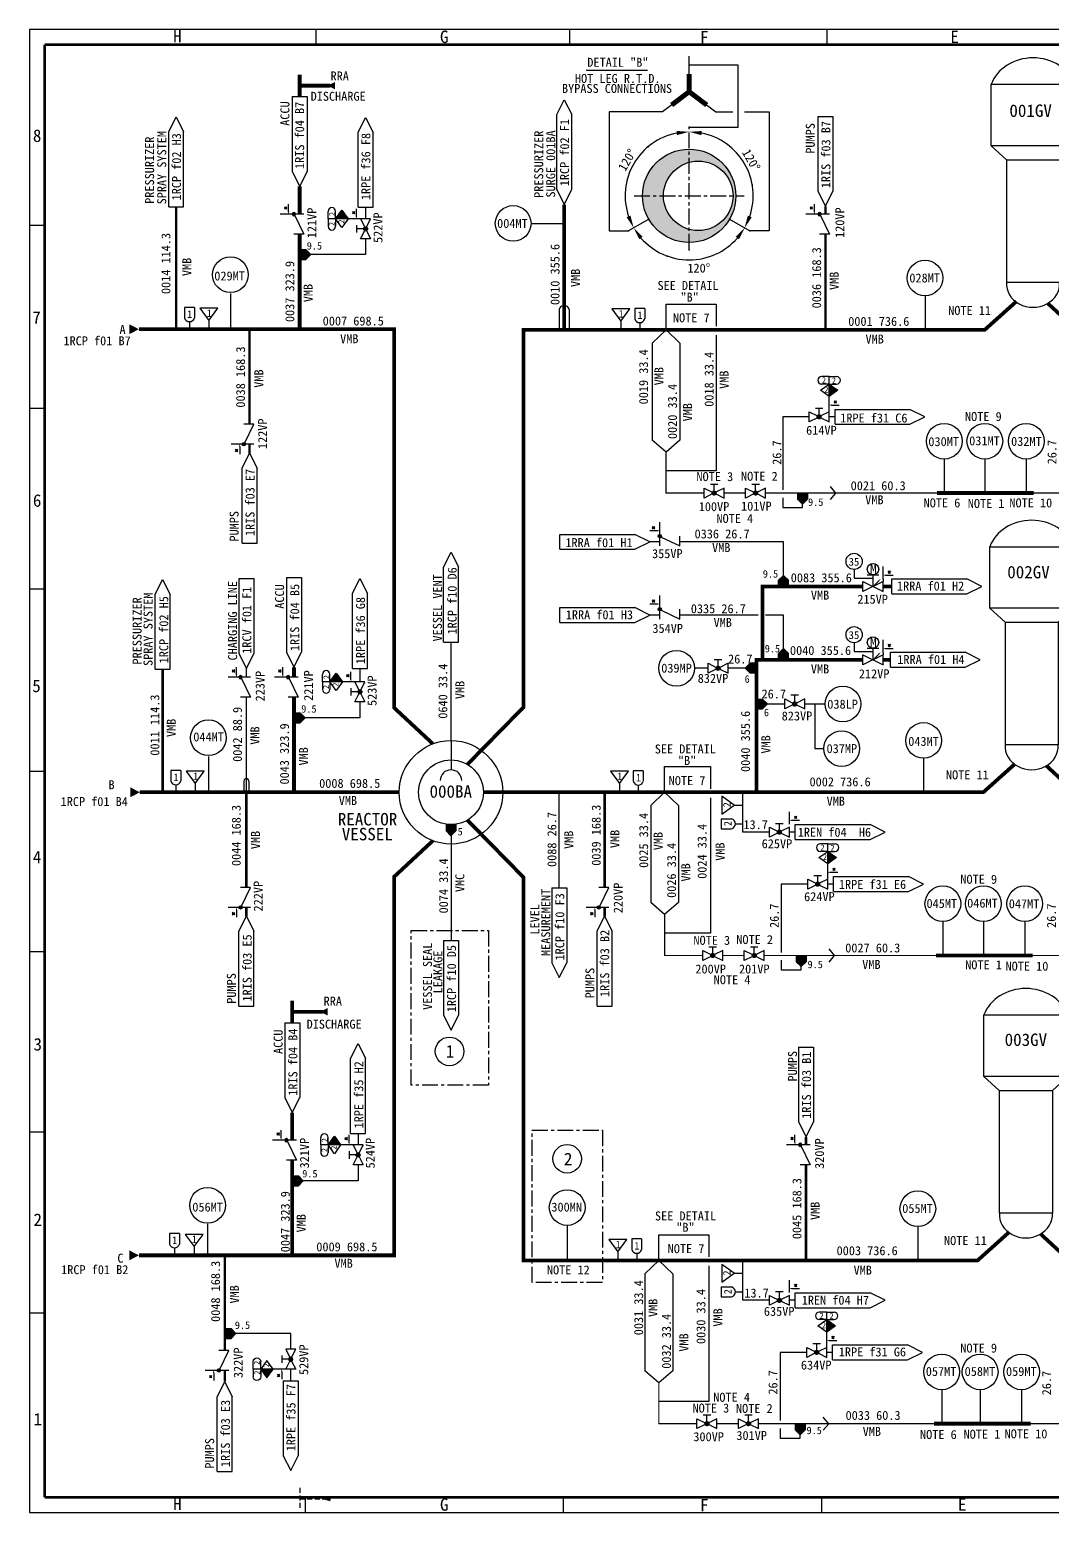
# Model space of a CAD drawing. Extents: x 37 to 457, y 9 to 306.
# Drawn here: x 37.3 to 242.1, y 8.8 to 305.8 of the extents above; entities that cross this region are included whole.
import ezdxf
from ezdxf.enums import TextEntityAlignment as Align

# ---------------------------------------------------------------- set-up
doc = ezdxf.new("R2010")
doc.units = 0
doc.linetypes.add('CENTER', pattern=[50.8, 31.75, -6.35, 6.35, -6.35])
doc.linetypes.add('DASHEDX2', pattern=[1.5, 1, -0.5])
doc.layers.get('0').update_dxf_attribs({"color": 6, "linetype": 'CONTINUOUS'})
for name, color, linetype in [('1', 3, 'CONTINUOUS'), ('15', 7, 'CONTINUOUS'), ('16', 1, 'CONTINUOUS'), ('2', 3, 'CONTINUOUS'), ('3', 7, 'CONTINUOUS'), ('4', 7, 'CONTINUOUS'), ('5', 42, 'DASHEDX2'), ('7', 42, 'DASHEDX2'), ('9', 5, 'CENTER')]:
    doc.layers.add(name, color=color, linetype=linetype)
doc.styles.get("Standard").update_dxf_attribs({"font": 'SIMFANG.TTF', "height": 1.8})
doc.dimstyles.get("Standard").update_dxf_attribs({"dimtxt": 0.18, "dimasz": 0.18, "dimexe": 0.18, "dimexo": 0.0625, "dimgap": 0.09, "dimtad": 0, "dimtih": 1, "dimtoh": 1, "dimdec": 4, "dimzin": 0, "dimdsep": 46, "dimtxsty": 'STANDARD', "dimcen": 0.09, "dimadec": 0, "dimazin": 0, "dimtfac": 1, "dimtdec": 4, "dimtofl": 0, "dimtmove": 0, "dimatfit": 3, "dimfxl": 1, "dimtolj": 1, "dimtzin": 0, "dimarcsym": 0})

# ---------------------------------------------------------------- blocks, each defined once
blk = doc.blocks.new('H0089L')
blk.add_line((8.64, 8.64), (8.64, 3.75))
for radius in [8.64, 5.4]:
    blk.add_circle((8.64, 0), radius)
blk.add_arc((8.64, 1.95), 1.8, 0, 180)
blk = doc.blocks.new('1043')
for p, q in [((0, 3), (30, 3)), ((0, 3), (0, -3)), ((30, 3), (36, 0)), ((36, 0), (30, -3)), ((0, -3), (30, -3))]:
    blk.add_line(p, q)
blk = doc.blocks.new('3110')
blk.add_circle((0, 6.5), 6.5)
blk = doc.blocks.new('1074')
blk.add_hatch(color=256).paths.add_polyline_path([(0.67, 2.33, 1), (-0.67, 2.33, 1)])
for p, q in [((0, -1.67), (0, 1.67)), ((0.53, 1.93), (8, -1.67)), ((8, -1.67), (8, 2.33))]:
    blk.add_line(p, q)
blk.add_circle((0, 2.33), 0.667)
blk = doc.blocks.new('1108A')
blk.add_hatch(color=256).paths.add_polyline_path([(2.95, 0, 1), (5.05, 0, 1)])
for p, q in [((0, -2), (0, 2)), ((0, 2), (3.28, 0.36)), ((2.5, 3.5), (5.5, 3.5)), ((4, 0.8), (4, 3.5)), ((8, 2), (4.72, 0.36)), ((8, -2), (8, 2)), ((3.28, -0.36), (0, -2)), ((4.72, -0.36), (8, -2))]:
    blk.add_line(p, q)
blk.add_circle((4, 0), 0.8)
blk = doc.blocks.new('2222CA')
blk.add_hatch(color=256).paths.add_polyline_path([(3.99, -2.51), (3.99, 0), (-0.01, 0), (-0.01, -2.51), (1.99, -4.44)])
for p, q in [((-0.01, 0), (-0.01, -2.51)), ((3.99, 0), (-0.01, 0)), ((-0.01, -2.51), (1.99, -4.44)), ((3.99, -2.51), (1.99, -4.44)), ((3.99, 0), (3.99, -2.51))]:
    blk.add_line(p, q)
blk = doc.blocks.new('G023')
for p, q in [((6, 3), (0, 0)), ((0, 0), (6, -3)), ((6, 3), (36, 3)), ((36, 3), (42, 0)), ((42, 0), (36, -3)), ((6, -3), (36, -3))]:
    blk.add_line(p, q)
blk = doc.blocks.new('B002AH')
for p, q in [((0, 0), (0, 10)), ((2, 3.2), (8, 3.2)), ((6, 4.6), (4, 6.6)), ((6, 6.6), (4, 4.6)), ((4, 5.6), (6, 5.6)), ((5, 4.6), (5, 6.6))]:
    blk.add_line(p, q)
blk.add_lwpolyline([(2, 3.2, 1, 0, 0), (0, 3.2, 0, 0, 0)], format="xyseb")
blk = doc.blocks.new('D014')
for p, q in [((-10.49, 46.21), (-6.64, 42.19)), ((10.49, 46.21), (6.64, 42.19)), ((-6.64, 42.19), (6.64, 42.19)), ((-6.64, 42.19), (-6.64, 7.11)), ((6.64, 42.19), (6.64, 7.11)), ((6.64, 7.11), (-6.64, 7.11))]:
    blk.add_line(p, q)
blk.add_lwpolyline([(-10.49, 63.79), (10.49, 63.79), (10.49, 46.21), (-10.49, 46.21)], close=True)
for centre, radius, start, end in [((0, 60.3), 11.06, 18.3985, 161.6015), ((0, 6.65), 6.65, 176.0331, 3.9669)]:
    blk.add_arc(centre, radius, start, end)
blk = doc.blocks.new('2222A')
for p, q in [((0, 3), (-3, 3)), ((0, 0), (-3, 0)), ((0, 0), (0, 3)), ((0, 3), (3, 3)), ((0, 0), (3, 0))]:
    blk.add_line(p, q)
for centre, start, end in [((-3, 1.5), 90, 270), ((3, 1.5), 270, 90)]:
    blk.add_arc(centre, 1.5, start, end)
blk = doc.blocks.new('2221A')
for p, q in [((-3.5, 2.5), (0, 5)), ((0, 0), (-3.5, 2.5)), ((0, 0), (0, 5)), ((0, 5), (3.5, 2.5)), ((3.5, 2.5), (0, 0))]:
    blk.add_line(p, q)
blk = doc.blocks.new('2181')
for p, q in [((0, -2.5), (0, 0)), ((0, -2.5), (-3, -6)), ((3, -6), (0, -2.5)), ((-3, -6), (3, -6))]:
    blk.add_line(p, q)
blk = doc.blocks.new('2222DL')
for p, q in [((-0.01, 0), (-0.01, -4.22)), ((3.99, 0), (-0.01, 0)), ((1.99, -5.72), (1.99, -8.75)), ((3.99, 0), (3.99, -4.22))]:
    blk.add_line(p, q)
blk.add_arc((1.99, -3.64), 2.08, 196.2602, 343.7398)
blk = doc.blocks.new('2180')
for p, q in [((-6, 0), (0, 5)), ((0, 5), (6, 0))]:
    blk.add_line(p, q)
blk = doc.blocks.new('1128FL')
at = {"ltscale": 0.05}
for p, q in [((-3.91, 7.54), (-3.91, 3.68)), ((-3.91, 3.68), (4.5, 3.68)), ((7.02, 2.5), (4.5, 0))]:
    blk.add_line(p, q, dxfattribs=at)
for p, q in [((0, -2.25), (0, 2.25)), ((0, 2.25), (9, -2.25)), ((9, 2.25), (0, -2.25)), ((1.96, 5.15), (7.04, 5.15)), ((4.5, 0), (4.5, 5.15)), ((9, -2.25), (9, 2.25))]:
    blk.add_line(p, q)
blk.add_lwpolyline([(7.02, 2.5, 0.5, 0, 0), (7.87, 3.36, 0, 0, 0)], format="xyseb", dxfattribs=at)
for centre, radius in [((-3.91, 11.14), 3.6), ((4.5, 7.71), 2.56)]:
    blk.add_circle(centre, radius)
blk.add_text('35', height=3.5, dxfattribs=at).set_placement((-6.37, 9.22))
blk.add_text('M', height=4.32).set_placement((3.2, 5.55))
blk = doc.blocks.new('*D26')
at = {"color": 0, "linetype": 'ByBlock'}
blk.add_arc((169.37, 272.49), 12.82, 341.1926, 78.8074, dxfattribs=at)
for points in [[(171.82, 284.65), (171.9, 285.48), (169.37, 285.31)], [(181.88, 268.19), (181.12, 268.53), (180.47, 266.08)]]:
    blk.add_solid(points, dxfattribs=at)
at = {"layer": '5', "color": 0, "linetype": 'ByBlock'}
for p in [(169.37, 286.23), (181.99, 274.72), (177.46, 267.83), (181.53, 265.47), (169.37, 261.69)]:
    blk.add_point(p, dxfattribs=at)
at = {"color": 0, "linetype": 'ByBlock', "insert": (181.79, 279.67), "char_height": 1.8, "attachment_point": 5, "rotation": 300}
blk.add_mtext('\\A1;120°', dxfattribs=at)
blk = doc.blocks.new('*D27')
at = {"color": 0, "linetype": 'ByBlock'}
blk.add_arc((169.37, 272.49), 12.83, 101.1865, 198.8135, dxfattribs=at)
for points in [[(166.84, 285.49), (166.92, 284.66), (169.37, 285.32)], [(157.61, 268.53), (156.85, 268.19), (158.26, 266.08)]]:
    blk.add_solid(points, dxfattribs=at)
at = {"layer": '5', "color": 0, "linetype": 'ByBlock'}
for p in [(169.37, 286.23), (161.13, 282.32), (161.29, 267.83), (157.21, 265.47), (169.37, 261.69)]:
    blk.add_point(p, dxfattribs=at)
at = {"color": 0, "linetype": 'ByBlock', "insert": (156.94, 279.67), "char_height": 1.8, "attachment_point": 5, "rotation": 60}
blk.add_mtext('\\A1;120°', dxfattribs=at)
blk = doc.blocks.new('A$C27E455D9')
at = {"layer": '5', "const_width": 0.75}
for points in [[(0.38, 0), (0.38, 4.38)], [(0.38, 2.19), (6.51, 2.19)]]:
    blk.add_lwpolyline(points, dxfattribs=at)
at = {"layer": '5'}
blk.add_lwpolyline([(7.45, 2.19, 1.5, 0, 0), (6, 2.19, 0, 0, 0)], format="xyseb", dxfattribs=at)

msp = doc.modelspace()

# ---------------------------------------------------------------- hatches: boundary and pattern name
at = {"layer": '4'}
h = msp.add_hatch(color=256, dxfattribs=at)
h.paths.add_polyline_path([(160.03462, 272.49346), (164.22323, 272.49346, -0.338939869), (169.37046, 279.2143), (169.37046, 281.8293, 0.414213562)])
h.paths.add_polyline_path([(169.37046, 281.8293), (169.37046, 279.2143, -0.493719058), (178.14597, 272.49346), (178.7063, 272.49346, 0.414213562)])
h.paths.add_polyline_path([(169.37046, 263.15762), (169.37046, 265.77263, -0.338939869), (164.22323, 272.49346), (160.03462, 272.49346, 0.414213562)])
h.paths.add_polyline_path([(178.7063, 272.49346), (178.14597, 272.49346, -0.493719058), (169.37046, 265.77263), (169.37046, 263.15762, 0.414213562)])
for points in [[(101.06375, 267.88482), (99.81375, 269.63482), (98.56375, 267.88482)], [(197.39365, 232.28989), (199.14365, 233.53989), (197.39365, 234.78989)], [(99.91743, 175.13013), (98.66743, 176.88013), (97.41743, 175.13013)], [(197.11107, 138.68818), (198.86107, 139.93818), (197.11107, 141.18818)], [(99.57009, 82.37544), (98.32009, 84.12544), (97.07009, 82.37544)], [(196.91053, 44.89183), (198.66053, 46.14183), (196.91053, 47.39183)], [(83.56201, 37.45487), (84.81201, 35.70487), (86.06201, 37.45487)]]:
    msp.add_hatch(color=256, dxfattribs=at).paths.add_polyline_path(points)

# ---------------------------------------------------------------- linework, layer by layer
for p, q in [((457.28965, 305.78121), (37.28965, 305.78121)), ((37.28965, 305.78121), (37.28965, 8.78121)), ((94.63013, 305.78121), (94.63013, 302.78121)), ((145.4295, 305.78121), (145.4295, 302.78121)), ((196.93118, 305.78121), (196.93118, 302.78121)), ((37.28965, 266.63612), (40.28965, 266.63612)), ((37.28965, 229.9319), (40.28965, 229.9319)), ((37.28965, 193.75331), (40.28965, 193.75331)), ((37.28965, 157.22124), (40.28965, 157.22124)), ((37.28965, 121.12382), (40.28965, 121.12382)), ((37.28965, 85.03324), (40.28965, 85.03324)), ((37.28965, 85.03324), (40.28965, 85.03324)), ((37.28965, 48.73061), (40.28965, 48.73061)), ((92.47442, 11.78121), (92.47442, 8.78121)), ((144.13689, 11.78121), (144.13689, 8.78121)), ((195.84607, 11.78121), (195.84607, 8.78121)), ((37.28965, 8.78121), (457.28965, 8.78121))]:
    msp.add_line(p, q)
at = {"const_width": 0.5}
for points in [[(40.28965, 302.78121), (454.28965, 302.78121)], [(40.28965, 11.78121), (40.28965, 302.78121)], [(454.28965, 11.78121), (40.28965, 11.78121)]]:
    msp.add_lwpolyline(points, dxfattribs=at)
at = {"layer": '1', "const_width": 0.5}
for points in [[(66.63025, 270.30558), (66.63025, 245.77271)], [(196.65697, 270.40258), (196.65697, 268.82114)], [(196.65697, 264.82114), (196.65697, 245.65196)], [(81.32035, 226.72429), (81.32035, 245.77271)], [(81.32035, 220.9449), (81.32035, 222.72429)], [(63.90994, 177.65071), (63.90994, 153.01802)], [(80.69381, 133.9696), (80.69381, 153.01802)], [(152.43688, 133.9696), (152.43688, 153.01802)], [(80.69381, 128.19021), (80.69381, 129.9696)], [(152.43688, 128.19021), (152.43688, 129.9696)], [(192.77218, 83.98322), (192.77218, 82.40178)], [(192.77218, 78.40178), (192.77218, 59.23261)], [(76.36775, 41.21491), (76.36775, 60.26334)], [(76.36775, 34.94259), (76.36775, 37.21491)]]:
    msp.add_lwpolyline(points, dxfattribs=at)
at = {"layer": '15', "const_width": 0.75}
for points in [[(219.00647, 212.96336), (238.34816, 212.96336)], [(218.82977, 120.32942), (238.17147, 120.32942)], [(218.4173, 26.544), (237.75899, 26.544)]]:
    msp.add_lwpolyline(points, dxfattribs=at)
at = {"layer": '15', "color": 0, "linetype": 'ByBlock'}
msp.add_arc((169.37046, 272.49346), 12.83084, 221.1814213, 318.8185787, dxfattribs=at)
for p in [(161.28538, 267.82554), (177.45554, 267.82554), (157.21409, 265.47497), (181.52683, 265.47497), (164.98206, 260.43642)]:
    msp.add_point(p, dxfattribs=at)
for points in [[(159.37478, 263.80256), (160.05244, 264.28755), (158.25863, 266.07804)], [(178.68848, 264.28755), (179.36615, 263.80256), (180.48229, 266.07804)]]:
    msp.add_solid(points, dxfattribs=at)
at = {"layer": '2'}
for p, q in [((143.34344, 249.6995), (143.34344, 245.65196)), ((145.34344, 249.6995), (145.34344, 245.65196))]:
    msp.add_line(p, q, dxfattribs=at)
at = {"layer": '2', "const_width": 0.75}
for points in [[(91.36949, 274.37631), (91.36949, 268.82114)], [(144.34344, 270.75562), (144.34344, 245.65196)], [(91.36949, 264.82114), (91.36949, 245.77271)], [(209.95695, 194.25414), (208.20879, 194.25414)], [(90.22316, 178.05876), (90.22316, 176.06645)], [(208.20879, 179.56727), (209.65383, 179.56727)], [(90.22316, 172.06645), (90.22316, 153.01802)], [(111.30202, 153.01802), (59.35016, 153.01802)], [(89.87583, 88.86693), (89.87583, 83.31176)], [(89.87583, 79.31176), (89.87583, 60.26334)]]:
    msp.add_lwpolyline(points, dxfattribs=at)
at = {"layer": '2'}
for points in [[(124.9591, 158.60125, 0.75, 0.75, 0), (136.1818, 170.04703, 0.75, 0.75, 0), (136.1818, 245.65196, 0.75, 0.75, 0), (228.55919, 245.65196, 0.75, 0.75, 0), (234.91532, 251.35469, 0, 0, 0)], [(241.15829, 250.98891, 0.75, 0.75, 0), (246.9406, 245.65196, 0.75, 0.75, 0), (320.3893, 245.65196, 0, 0, 0)], [(59.15997, 245.77271, 0, 2, 0), (57.24145, 245.77271, 2, 2, 0)], [(118.03598, 162.72829, 0.75, 0.75, 0), (110.30304, 169.9216, 0.75, 0.75, 0), (110.30304, 245.77271, 0.75, 0.75, 0), (59.15997, 245.77271, 0, 0, 0)], [(204.15879, 194.25414, 0.75, 0.75, 0), (184.04045, 194.25414, 0.75, 0.75, 0), (184.04045, 179.56727, 0, 0, 0)], [(182.82798, 153.01802, 0.75, 0.75, 0), (182.82798, 179.56727, 0.75, 0.75, 0), (204.15879, 179.56727, 0, 0, 0)], [(128.15002, 153.01802, 0.75, 0.75, 0), (228.27662, 153.01802, 0.75, 0.75, 0), (234.63274, 158.72075, 0, 0, 0)], [(240.87572, 158.35497, 0.75, 0.75, 0), (246.65802, 153.01802, 0.75, 0.75, 0), (320.10672, 153.01802, 0, 0, 0)], [(59.35016, 153.01802, 0, 2, 0), (57.43164, 153.01802, 2, 2, 0)], [(124.9591, 147.4348, 0.75, 0.75, 0), (136.1818, 135.98902, 0.75, 0.75, 0), (136.1818, 59.23261, 0.75, 0.75, 0), (227.11844, 59.23261, 0.75, 0.75, 0), (233.47457, 64.93534, 0, 0, 0)], [(118.03598, 143.30776, 0.75, 0.75, 0), (110.30304, 136.11445, 0.75, 0.75, 0), (110.30304, 60.26334, 0.75, 0.75, 0), (59.15997, 60.26334, 0, 0, 0)], [(239.71754, 64.56956, 0.75, 0.75, 0), (245.49985, 59.23261, 0.75, 0.75, 0), (318.94855, 59.23261, 0, 0, 0)], [(59.15997, 60.26334, 0, 2, 0), (57.24145, 60.26334, 2, 2, 0)]]:
    msp.add_lwpolyline(points, format="xyseb", dxfattribs=at)
msp.add_arc((144.34344, 249.51308), 1.01723, 10.5599411, 169.4400589, dxfattribs=at)
at = {"layer": '3'}
for p, q in [((80.19381, 155.30132), (80.19381, 153.01802)), ((81.19381, 155.30132), (81.19381, 153.01802))]:
    msp.add_line(p, q, dxfattribs=at)
for points in [[(164.72967, 221.17527, 0.25, 0.25, 0), (164.72967, 212.96336, 0.25, 0.25, 0), (172.36423, 212.96336, 0, 0, 0)], [(164.44709, 128.54133, 0.25, 0.25, 0), (164.44709, 120.32942, 0.25, 0.25, 0), (172.08165, 120.32942, 0, 0, 0)], [(163.28892, 34.75591, 0.25, 0.25, 0), (163.28892, 26.544, 0.25, 0.25, 0), (170.92348, 26.544, 0, 0, 0)]]:
    msp.add_lwpolyline(points, format="xyseb", dxfattribs=at)
at = {"layer": '3', "const_width": 0.25}
for points in [[(176.36423, 212.96336), (180.67405, 212.96336)], [(184.67405, 212.96336), (259.13068, 212.96336)], [(218.81599, 212.96336), (238.15768, 212.96336)], [(80.69381, 177.84584), (80.69381, 176.06645)], [(80.69381, 172.06645), (80.69381, 153.01802)], [(176.08165, 120.32942), (180.39147, 120.32942)], [(184.39147, 120.32942), (258.8481, 120.32942)], [(218.03952, 120.32942), (237.38121, 120.32942)], [(174.92348, 26.544), (179.2333, 26.544)], [(183.2333, 26.544), (257.68993, 26.544)], [(217.9221, 26.544), (237.2638, 26.544)]]:
    msp.add_lwpolyline(points, dxfattribs=at)
at = {"layer": '3'}
msp.add_arc((80.69381, 155.27777), 0.50055, 357.3030846, 182.6969154, dxfattribs=at)
at = {"layer": '4'}
for p, q in [((169.37046, 293.35043), (169.37046, 300.46607)), ((169.37046, 293.35043), (169.37046, 300.46607)), ((148.74861, 297.67636), (161.04612, 297.67636)), ((179.17653, 298.69041), (169.37046, 298.69041)), ((179.17653, 286.23478), (179.17653, 298.69041)), ((169.37046, 293.35043), (164.01638, 289.28981)), ((169.37046, 293.35043), (174.72454, 289.28981)), ((164.01638, 289.28981), (153.35199, 289.28981)), ((153.35199, 289.28981), (153.35199, 265.47497)), ((174.72454, 289.28981), (178.13101, 289.28981)), ((180.43117, 289.28981), (185.38893, 289.28981)), ((185.38893, 289.28981), (185.38893, 265.47497)), ((169.37046, 286.23478), (179.17653, 286.23478)), ((104.56375, 270.20866), (104.56375, 267.88482)), ((161.28538, 267.82554), (157.21409, 265.47497)), ((177.45554, 267.82554), (181.52683, 265.47497)), ((137.6961, 266.96084), (144.34344, 266.96084)), ((153.35199, 265.47497), (157.21409, 265.47497)), ((185.38893, 265.47497), (181.52683, 265.47497)), ((104.56375, 263.88482), (104.56375, 260.71028)), ((104.56375, 260.71028), (91.36949, 260.71028)), ((77.49611, 252.95651), (77.49611, 245.77271)), ((216.59925, 252.45406), (216.59925, 245.65196)), ((164.72967, 245.65196), (164.72967, 250.79553)), ((164.72967, 250.79553), (174.74385, 250.79553)), ((174.74385, 250.79553), (174.74385, 246.37006)), ((164.72967, 245.65196), (161.94476, 242.98063)), ((164.72967, 245.65196), (167.51457, 242.98063)), ((174.74385, 244.56237), (174.74385, 217.41866)), ((161.94476, 242.98063), (161.94476, 223.54787)), ((167.51457, 242.98063), (167.51457, 223.54787)), ((197.39365, 229.22455), (197.39365, 229.78989)), ((188.09256, 228.22455), (188.09256, 213.58476)), ((193.39365, 228.22455), (188.09256, 228.22455)), ((198.57693, 228.22455), (197.39365, 228.22455)), ((164.72967, 221.17527), (161.94476, 223.54787)), ((167.51457, 223.54787), (164.72967, 221.17527)), ((174.74385, 217.41866), (164.72967, 217.41866)), ((220.45189, 219.76545), (220.45189, 212.96336)), ((228.57643, 219.76545), (228.57643, 212.96336)), ((236.86679, 219.76545), (236.86679, 212.96336)), ((188.09256, 212.00302), (188.09256, 210.08234)), ((192.05075, 210.08234), (192.05075, 212.96336)), ((188.09256, 210.08234), (192.05075, 210.08234)), ((163.48133, 203.18738), (161.45824, 203.18738)), ((188.28409, 203.18738), (167.48133, 203.18738)), ((188.28409, 194.25414), (188.28409, 203.18738)), ((208.20879, 195.71972), (208.20879, 195.26664)), ((163.48133, 188.50052), (161.45824, 188.50052)), ((183.17546, 188.50052), (167.48133, 188.50052)), ((188.28409, 188.50052), (184.63346, 188.50052)), ((188.28409, 179.56727), (188.28409, 188.50052)), ((121.67002, 163.38602), (121.67002, 183.08487)), ((208.20879, 181.03286), (208.20879, 180.57977)), ((103.41743, 177.80954), (103.41743, 175.13013)), ((173.15171, 177.86668), (170.41797, 177.86668)), ((182.82798, 177.86668), (177.15171, 177.86668)), ((103.41743, 171.13013), (103.41743, 167.95559)), ((182.82798, 170.70478), (188.50425, 170.70478)), ((192.50425, 170.70478), (196.57633, 170.70478)), ((194.54029, 170.70478), (194.54029, 161.77653)), ((103.41743, 167.95559), (90.22316, 167.95559)), ((194.54029, 161.77653), (196.33194, 161.77653)), ((73.09571, 160.20182), (73.09571, 153.01802)), ((164.44709, 153.01802), (164.44709, 158.1616)), ((164.44709, 158.1616), (173.64114, 158.1616)), ((173.64114, 158.1616), (173.64114, 153.73613)), ((216.31667, 159.82012), (216.31667, 153.01802)), ((143.34715, 133.88448), (143.34715, 153.01802)), ((164.44709, 153.01802), (161.66219, 150.34669)), ((164.44709, 153.01802), (167.232, 150.34669)), ((173.64114, 151.92843), (173.64114, 124.78472)), ((180.13063, 145.03556), (180.13063, 153.01802)), ((161.66219, 150.34669), (161.66219, 130.91393)), ((167.232, 150.34669), (167.232, 130.91393)), ((121.67002, 146.53802), (121.67002, 123.35783)), ((185.43172, 145.03556), (180.13063, 145.03556)), ((190.615, 145.03556), (189.43172, 145.03556)), ((187.80999, 134.62284), (187.80999, 120.95082)), ((193.11107, 134.62284), (187.80999, 134.62284)), ((197.11107, 135.62284), (197.11107, 136.18818)), ((198.29435, 134.62284), (197.11107, 134.62284)), ((164.44709, 128.54133), (161.66219, 130.91393)), ((167.232, 130.91393), (164.44709, 128.54133)), ((173.64114, 124.78472), (164.44709, 124.78472)), ((220.16931, 127.13151), (220.16931, 120.32942)), ((228.29386, 127.13151), (228.29386, 120.32942)), ((236.58421, 127.13151), (236.58421, 120.32942)), ((187.80999, 119.36908), (187.80999, 117.4484)), ((191.76818, 117.4484), (191.76818, 120.32942)), ((187.80999, 117.4484), (191.76818, 117.4484)), ((103.07009, 84.69928), (103.07009, 82.37544)), ((103.07009, 78.37544), (103.07009, 75.2009)), ((103.07009, 75.2009), (89.87583, 75.2009)), ((72.91555, 66.55181), (72.91555, 60.26334)), ((144.93608, 66.26633), (144.93608, 59.23261)), ((215.1585, 66.0347), (215.1585, 59.23261)), ((163.28892, 59.23261), (163.28892, 64.37618)), ((163.28892, 64.37618), (173.3031, 64.37618)), ((173.3031, 64.37618), (173.3031, 59.95071)), ((163.28892, 59.23261), (160.50401, 56.56128)), ((160.50401, 56.56128), (160.50401, 37.12852)), ((163.28892, 59.23261), (166.07382, 56.56128)), ((166.07382, 56.56128), (166.07382, 37.12852)), ((173.3031, 58.14301), (173.3031, 30.99931)), ((180.13063, 51.25015), (180.13063, 59.23261)), ((185.43172, 51.25015), (180.13063, 51.25015)), ((190.615, 51.25015), (189.43172, 51.25015)), ((89.56201, 44.6294), (76.36775, 44.6294)), ((89.56201, 41.45487), (89.56201, 44.6294)), ((196.91053, 41.82649), (196.91053, 42.39183)), ((187.60944, 40.82649), (187.60944, 27.1654)), ((192.91053, 40.82649), (187.60944, 40.82649)), ((198.0938, 40.82649), (196.91053, 40.82649)), ((89.56201, 35.13103), (89.56201, 37.45487)), ((163.28892, 34.75591), (160.50401, 37.12852)), ((166.07382, 37.12852), (163.28892, 34.75591)), ((219.948, 33.3461), (219.948, 26.544)), ((227.64015, 33.3461), (227.64015, 26.544)), ((235.9305, 33.3461), (235.9305, 26.544)), ((173.3031, 30.99931), (163.28892, 30.99931)), ((187.60944, 25.58367), (187.60944, 23.66299)), ((191.56763, 23.66299), (191.56763, 26.544)), ((187.60944, 23.66299), (191.56763, 23.66299))]:
    msp.add_line(p, q, dxfattribs=at)
at = {"layer": '4', "const_width": 1}
for points in [[(169.37046, 293.35043), (169.37046, 296.90825)], [(165.85813, 290.68663), (169.37046, 293.35043)], [(172.88279, 290.68663), (169.37046, 293.35043)]]:
    msp.add_lwpolyline(points, dxfattribs=at)
at = {"layer": '4'}
for centre, radius in [((169.37046, 272.49346), 9.33584), ((171.1846, 272.49346), 6.96137)]:
    msp.add_circle(centre, radius, dxfattribs=at)
at = {"layer": '5', "const_width": 0.75}
for points in [[(91.36949, 292.37631), (91.36949, 296.75768)], [(91.36949, 294.567), (97.50744, 294.567)]]:
    msp.add_lwpolyline(points, dxfattribs=at)
at = {"layer": '5'}
msp.add_lwpolyline([(98.44483, 294.567, 1.5, 0, 0), (96.99491, 294.567, 0, 0, 0)], format="xyseb", dxfattribs=at)
at = {"layer": '7'}
for p, q in [((91.36949, 13.65974), (91.36949, 9.27837)), ((91.36949, 11.46905), (97.50744, 11.46905))]:
    msp.add_line(p, q, dxfattribs=at)
at = {"layer": '7', "ltscale": 0.1}
msp.add_lwpolyline([(97.50744, 11.46905, 1, 0, 0), (95.94384, 11.46905, 0, 0, 0)], format="xyseb", dxfattribs=at)
at = {"layer": '9', "ltscale": 0.1}
for p, q in [((169.37046, 261.68906), (169.37046, 286.23478)), ((158.34553, 272.49346), (180.39539, 272.49346))]:
    msp.add_line(p, q, dxfattribs=at)
for points in [[(113.68857, 125.3248), (129.19974, 125.3248), (129.19974, 94.33264), (113.68857, 94.33264)], [(137.91137, 85.30707), (151.98323, 85.30707), (151.98323, 54.808), (137.91137, 54.808)]]:
    msp.add_lwpolyline(points, close=True, dxfattribs=at)

# ---------------------------------------------------------------- block references
at = {"layer": '15'}
msp.add_blockref('A$C27E455D9', (89.50083, 106.86693), dxfattribs=at)
at = {"layer": '16'}
for name, p, xscale, yscale, zscale in [('D014', (238.23103, 250.1768), 0.8, 0.7, 0.8), ('3110', (134.1211, 263.38584), 0.55, 0.55, 0.55), ('3110', (77.49611, 253.11924), 0.55, 0.55, 0.55), ('3110', (216.59925, 252.45406), 0.55, 0.55, 0.55), ('2222DL', (68.29394, 250.14847), 0.5, 0.5, 0.5), ('2222DL', (158.46457, 249.95536), 0.5, 0.5, 0.5), ('2222A', (197.39365, 234.78989), 0.5, 0.5, 0.5), ('2221A', (197.39365, 232.28989), 0.5, 0.5, 0.5), ('B002AH', (197.39365, 229.78989), 0.25, 0.25, 0.25), ('1108A', (193.39365, 228.22455), 0.5, 0.5, 0.5), ('3110', (220.45189, 219.76545), 0.55, 0.55, 0.55), ('3110', (228.57643, 219.76545), 0.55, 0.55, 0.55), ('3110', (236.86679, 219.76545), 0.55, 0.55, 0.55), ('1108A', (172.36423, 212.96336), 0.5, 0.5, 0.5), ('1108A', (180.67405, 212.96336), 0.5, 0.5, 0.5), ('2222CA', (193.04403, 212.96411), -0.5, 0.5, 0.5), ('B002AH', (163.48133, 204.61095), -0.25, 0.25, 0.25), ('D014', (237.94845, 157.54286), 0.8, 0.7, 0.8), ('1074', (163.48133, 203.18738), 0.5, 0.5, 0.5), ('1128FL', (204.15879, 194.25414), 0.45, 0.45, 0.45), ('B002AH', (208.20879, 195.71972), 0.25, 0.25, 0.25), ('B002AH', (163.48133, 189.92409), -0.25, 0.25, 0.25), ('1074', (163.48133, 188.50052), 0.5, 0.5, 0.5), ('1128FL', (204.15879, 179.56727), 0.45, 0.45, 0.45), ('3110', (166.84297, 174.29168), 0.55, 0.55, 0.55), ('B002AH', (208.20879, 181.03286), 0.25, 0.25, 0.25), ('1108A', (173.15171, 177.86668), 0.5, 0.5, 0.5), ('1108A', (192.50425, 170.70478), -0.5, 0.5, 0.5), ('3110', (200.15133, 167.12978), 0.55, 0.55, 0.55), ('3110', (73.09571, 160.36455), 0.55, 0.55, 0.55), ('3110', (216.31667, 159.82012), 0.55, 0.55, 0.55), ('H0089L', (111.30202, 153.01772), 1.2, 1.2, 1.2), ('3110', (199.90694, 158.20153), 0.55, 0.55, 0.55), ('2222DL', (65.55284, 157.39378), 0.5, 0.5, 0.5), ('2222DL', (158.182, 157.32142), 0.5, 0.5, 0.5), ('B002AH', (189.43172, 146.6009), 0.25, 0.25, 0.25), ('2222CA', (122.66329, 146.53878), -0.5, 0.5, 0.5), ('1108A', (185.43172, 145.03556), 0.5, 0.5, 0.5), ('2222A', (197.11107, 141.18818), 0.5, 0.5, 0.5), ('2221A', (197.11107, 138.68818), 0.5, 0.5, 0.5), ('B002AH', (197.11107, 136.18818), 0.25, 0.25, 0.25), ('1108A', (193.11107, 134.62284), 0.5, 0.5, 0.5), ('3110', (220.16931, 127.13151), 0.55, 0.55, 0.55), ('3110', (228.29386, 127.13151), 0.55, 0.55, 0.55), ('3110', (236.58421, 127.13151), 0.55, 0.55, 0.55), ('1108A', (172.08165, 120.32942), 0.5, 0.5, 0.5), ('1108A', (180.39147, 120.32942), 0.5, 0.5, 0.5), ('2222CA', (192.76145, 120.33017), -0.5, 0.5, 0.5), ('D014', (236.79028, 63.75745), 0.8, 0.7, 0.8), ('3110', (121.37414, 98.25372), 0.4400000000000001, 0.4400000000000001, 0.4400000000000001), ('3110', (144.93491, 76.73681), 0.4400000000000001, 0.4400000000000001, 0.4400000000000001), ('3110', (72.91555, 66.71454), 0.55, 0.55, 0.55), ('3110', (144.93608, 66.26633), 0.55, 0.55, 0.55), ('3110', (215.1585, 66.0347), 0.55, 0.55, 0.55), ('2222DL', (65.30663, 64.63909), 0.5, 0.5, 0.5), ('2222DL', (157.85859, 63.536), 0.5, 0.5, 0.5), ('B002AH', (189.43172, 52.81549), 0.25, 0.25, 0.25), ('1108A', (185.43172, 51.25015), 0.5, 0.5, 0.5), ('2222A', (196.91053, 47.39183), 0.5, 0.5, 0.5), ('2221A', (196.91053, 44.89183), 0.5, 0.5, 0.5), ('B002AH', (196.91053, 42.39183), 0.25, 0.25, 0.25), ('1108A', (192.91053, 40.82649), 0.5, 0.5, 0.5), ('3110', (219.948, 33.3461), 0.55, 0.55, 0.55), ('3110', (227.64015, 33.3461), 0.55, 0.55, 0.55), ('3110', (235.9305, 33.3461), 0.55, 0.55, 0.55), ('1108A', (170.92348, 26.544), 0.5, 0.5, 0.5), ('1108A', (179.2333, 26.544), 0.5, 0.5, 0.5), ('2222CA', (192.56091, 26.54476), -0.5, 0.5, 0.5)]:
    msp.add_blockref(name, p, dxfattribs=dict(at, xscale=xscale, yscale=yscale, zscale=zscale))
for name, p, xscale, yscale, zscale, rotation in [('1043', (91.36949, 292.37631), -0.5, 0.5, 0.5, 90), ('G023', (144.34344, 270.75562), 0.5, 0.5, 0.5, 90), ('1043', (66.63025, 270.30558), 0.5, 0.5, 0.5, 90), ('1043', (104.56375, 270.20866), 0.5, 0.5, 0.5, 90), ('1043', (196.65697, 288.40258), -0.5, 0.5, 0.5, 90), ('B002AH', (89.94592, 268.82114), 0.25, 0.25, 0.25, 90), ('B002AH', (195.2334, 268.82114), 0.25, 0.25, 0.25, 90), ('1074', (91.36949, 268.82114), -0.5, 0.5, 0.5, 90), ('2222A', (98.56375, 267.88482), 0.5, 0.5, 0.5, 90), ('2221A', (101.06375, 267.88482), 0.5, 0.5, 0.5, 90), ('B002AH', (103.56375, 267.88482), 0.25, 0.25, 0.25, 90), ('1108A', (104.56375, 263.88482), 0.5, 0.5, 0.5, 90), ('1074', (196.65697, 268.82114), -0.5, 0.5, 0.5, 90), ('2222CA', (91.36873, 259.71701), 0.5, 0.5, 0.5, 90), ('2181', (73.20051, 245.77271), 0.6, 0.7, 0.6, 180), ('2181', (155.68587, 245.65196), 0.6, 0.7, 0.6, 180), ('1043', (198.57693, 228.22455), -0.5, 0.5, 0.5, 180), ('1074', (81.32035, 222.72429), 0.5, 0.5, 0.5, 90), ('B002AH', (80.15368, 222.72429), -0.25, 0.25, 0.25, 90), ('1043', (81.32035, 202.9449), 0.5, 0.5, 0.5, 90), ('2180', (197.6704, 212.96336), -0.22, 0.22, 0.22, 270), ('1043', (143.45824, 203.18738), -0.5, 0.5, 0.5, 180), ('1043', (121.67002, 183.08487), 0.5, 0.5, 0.5, 90), ('1043', (90.22316, 196.05876), -0.5, 0.5, 0.5, 90), ('2222CA', (189.27736, 194.25338), 0.5, 0.5, 0.5, 180), ('1043', (63.90994, 177.65071), 0.5, 0.5, 0.5, 90), ('1043', (80.69381, 195.84584), -0.5, 0.5, 0.5, 90), ('1043', (103.41743, 177.80954), 0.5, 0.5, 0.5, 90), ('1043', (209.95695, 194.25414), -0.5, 0.5, 0.5, 180), ('1043', (143.45824, 188.50052), -0.5, 0.5, 0.5, 180), ('2222CA', (189.27736, 179.56652), 0.5, 0.5, 0.5, 180), ('2222CA', (182.82873, 178.85995), 0.5, 0.5, 0.5, 270), ('1043', (209.65383, 179.56727), -0.5, 0.5, 0.5, 180), ('B002AH', (79.52714, 176.06645), 0.25, 0.25, 0.25, 90), ('1074', (80.69381, 176.06645), -0.5, 0.5, 0.5, 90), ('B002AH', (88.7996, 176.06645), 0.25, 0.25, 0.25, 90), ('1074', (90.22316, 176.06645), -0.5, 0.5, 0.5, 90), ('2222A', (97.41743, 175.13013), 0.5, 0.5, 0.5, 90), ('2221A', (99.91743, 175.13013), 0.5, 0.5, 0.5, 90), ('B002AH', (102.41743, 175.13013), 0.25, 0.25, 0.25, 90), ('1108A', (103.41743, 171.13013), 0.5, 0.5, 0.5, 90), ('2222CA', (182.82723, 171.69805), -0.5, 0.5, 0.5, 90), ('2222CA', (90.22241, 166.96232), 0.5, 0.5, 0.5, 90), ('2181', (70.45941, 153.01802), 0.6, 0.7, 0.6, 180), ('2181', (155.40329, 153.01802), 0.6, 0.7, 0.6, 180), ('2181', (180.13063, 150.44612), 0.6, 0.7, 0.6, 270), ('2222DL', (175.75488, 145.71926), 0.5, 0.5, 0.5, 90), ('1043', (190.615, 145.03556), -0.5, 0.5, 0.5, 180), ('1074', (80.69381, 129.9696), 0.5, 0.5, 0.5, 90), ('1043', (143.34715, 133.88448), -0.5, 0.5, 0.5, 90), ('1074', (152.43688, 129.9696), 0.5, 0.5, 0.5, 90), ('1043', (198.29435, 134.62284), -0.5, 0.5, 0.5, 180), ('B002AH', (79.52714, 129.9696), -0.25, 0.25, 0.25, 90), ('1043', (80.69381, 110.19021), 0.5, 0.5, 0.5, 90), ('B002AH', (151.27022, 129.9696), -0.25, 0.25, 0.25, 90), ('1043', (152.43688, 110.19021), 0.5, 0.5, 0.5, 90), ('1043', (121.67002, 123.35783), -0.5, 0.5, 0.5, 90), ('2180', (197.38783, 120.32942), -0.22, 0.22, 0.22, 270), ('1043', (89.87583, 106.86693), -0.5, 0.5, 0.5, 90), ('1043', (103.07009, 84.69928), 0.5, 0.5, 0.5, 90), ('1043', (192.77218, 101.98322), -0.5, 0.5, 0.5, 90), ('B002AH', (88.45226, 83.31176), 0.25, 0.25, 0.25, 90), ('1074', (89.87583, 83.31176), -0.5, 0.5, 0.5, 90), ('2222A', (97.07009, 82.37544), 0.5, 0.5, 0.5, 90), ('2221A', (99.57009, 82.37544), 0.5, 0.5, 0.5, 90), ('B002AH', (102.07009, 82.37544), 0.25, 0.25, 0.25, 90), ('B002AH', (191.34861, 82.40178), 0.25, 0.25, 0.25, 90), ('1108A', (103.07009, 78.37544), 0.5, 0.5, 0.5, 90), ('1074', (192.77218, 82.40178), -0.5, 0.5, 0.5, 90), ('2222CA', (89.87507, 74.20763), 0.5, 0.5, 0.5, 90), ('2181', (70.21319, 60.26334), 0.6, 0.7, 0.6, 180), ('2181', (155.07989, 59.23261), 0.6, 0.7, 0.6, 180), ('2181', (180.13063, 56.66071), 0.6, 0.7, 0.6, 270), ('2222DL', (175.75488, 51.93384), 0.5, 0.5, 0.5, 90), ('1043', (190.615, 51.25015), -0.5, 0.5, 0.5, 180), ('2222CA', (76.367, 45.62268), -0.5, 0.5, 0.5, 90), ('1043', (198.0938, 40.82649), -0.5, 0.5, 0.5, 180), ('1074', (76.36775, 37.21491), 0.5, 0.5, 0.5, 90), ('2222A', (83.56201, 37.45487), -0.5, 0.5, 0.5, 90), ('2221A', (86.06201, 37.45487), -0.5, 0.5, 0.5, 90), ('1108A', (89.56201, 41.45487), -0.5, 0.5, 0.5, 90), ('B002AH', (74.94418, 37.21491), -0.25, 0.25, 0.25, 90), ('B002AH', (88.56201, 37.45487), -0.25, 0.25, 0.25, 90), ('1043', (76.36775, 16.94259), 0.5, 0.5, 0.5, 90), ('1043', (89.56201, 35.13103), -0.5, 0.5, 0.5, 90), ('2180', (196.22965, 26.544), -0.22, 0.22, 0.22, 270)]:
    msp.add_blockref(name, p, dxfattribs=dict(at, xscale=xscale, yscale=yscale, zscale=zscale, rotation=rotation))

# ---------------------------------------------------------------- texts
for s, p in [('H', (66.89129, 304.47383)), ('G', (120.31283, 304.35356)), ('F', (172.37069, 304.2333)), ('E', (222.52789, 304.35356)), ('8', (38.78656, 284.529)), ('7', (38.66623, 248.1225)), ('6', (38.78656, 211.44193)), ('5', (38.66623, 174.307)), ('4', (38.78655, 140.0365)), ('3', (38.90688, 102.52236)), ('2', (38.90688, 67.3931)), ('1', (38.90688, 27.44021)), ('H', (66.89129, 10.47383)), ('G', (120.31283, 10.35356)), ('F', (172.37069, 10.2333)), ('E', (224.04249, 10.35356))]:
    msp.add_text(s, height=2.5).set_placement(p, align=Align.MIDDLE)
at = {"layer": '15'}
for s, height, p in [('DETAIL "B"', 1.8, (148.96919, 298.33746)), ('RRA', 1.8, (97.54608, 295.60705)), ('BYPASS CONNECTIONS', 1.8, (143.89578, 293.10371)), ('HOT LEG R.T.D.', 1.8, (146.48763, 295.11074)), ('DISCHARGE', 1.8, (93.55943, 291.5377)), ('001GV', 2.5, (233.49671, 288.2985)), ('004MT', 1.8, (130.90574, 266.0805)), ('9.5', 1.5, (92.78405, 261.72604)), ('029MT', 1.8, (74.27358, 255.54336)), ('SEE DETAIL', 1.8, (163.01325, 253.63458)), ('028MT', 1.8, (213.46701, 255.14128)), ('"B"', 1.8, (167.62344, 251.29594)), ('1', 1.5, (68.81716, 248.04044)), ('1', 1.5, (72.76028, 248.23936)), ('1', 1.5, (155.24564, 248.11861)), ('NOTE 11', 1.8, (221.23893, 248.64286)), ('A', 1.8, (55.28102, 244.832)), ('0007 698.5', 1.8, (95.97594, 246.52214)), ('1', 1.5, (158.98778, 247.84733)), ('NOTE 7', 1.8, (166.11465, 247.15928)), ('0001 736.6', 1.8, (201.2178, 246.44858)), ('1RCP f01 B7', 1.8, (44.05043, 242.55774)), ('VMB', 1.8, (99.46653, 242.97154)), ('VMB', 1.8, (204.68137, 242.91425)), ('2', 1.2, (195.96285, 234.95967)), ('2', 1.2, (197.95104, 234.8956)), ('2', 1.2, (196.44387, 233.06953)), ('1RPE f31 C6', 1.8, (199.61545, 227.091)), ('NOTE 9', 1.8, (224.6029, 227.38685)), ('614VP', 1.8, (192.78214, 224.6334)), ('030MT', 1.8, (217.27145, 222.35488)), ('031MT', 1.8, (225.44238, 222.52261)), ('032MT', 1.8, (233.83716, 222.41079)), ('NOTE 3', 1.8, (170.82443, 215.34914)), ('NOTE 2', 1.8, (179.75329, 215.42077)), ('0021 60.3', 1.8, (201.711, 213.5287)), ('100VP', 1.8, (171.27998, 209.34168)), ('101VP', 1.8, (179.75329, 209.4327)), ('9.5', 1.5, (193.17928, 210.39019)), ('VMB', 1.8, (204.62655, 210.70701)), ('NOTE 6', 1.8, (216.32004, 210.08944)), ('NOTE 1', 1.8, (225.16255, 209.97762)), ('NOTE 10', 1.8, (233.50137, 210.08944)), ('NOTE 4', 1.8, (174.83331, 206.9751)), ('0336 26.7', 1.8, (170.4529, 203.87358)), ('1RRA f01 H1', 1.8, (144.5755, 202.12475)), ('VMB', 1.8, (173.95396, 201.13628)), ('355VP', 1.8, (161.92858, 199.91971)), ('9.5', 1.5, (184.12219, 196.0194)), ('0083 355.6', 1.8, (189.70873, 195.08818)), ('002GV', 2.5, (233.071, 195.87349)), ('VMB', 1.8, (193.74255, 191.60282)), ('1RRA f01 H2', 1.8, (210.98201, 193.43446)), ('0335 26.7', 1.8, (169.6918, 188.8945)), ('215VP', 1.8, (203.04731, 190.79213)), ('1RRA f01 H3', 1.8, (144.65162, 187.67793)), ('VMB', 1.8, (174.2584, 186.15721)), ('354VP', 1.8, (162.00469, 184.94063)), ('9.5', 1.5, (184.50274, 181.04033)), ('0040 355.6', 1.8, (189.55651, 180.52999)), ('039MP', 1.8, (163.77136, 176.98928)), ('26.7', 1.8, (177.15512, 178.81414)), ('VMB', 1.8, (193.74255, 176.82853)), ('1RRA f01 H4', 1.8, (211.05014, 178.72397)), ('832VP', 1.8, (171.07792, 174.93631)), ('6', 1.5, (180.46891, 174.95746)), ('212VP', 1.8, (203.34856, 175.84874)), ('26.7', 1.8, (183.8644, 171.81883)), ('9.5', 1.5, (91.67988, 168.96914)), ('6', 1.5, (184.33949, 168.25498)), ('038LP', 1.8, (197.03143, 169.76586)), ('823VP', 1.8, (187.89823, 167.40875)), ('044MT', 1.8, (70.06169, 163.20818)), ('043MT', 1.8, (213.24286, 162.31435)), ('SEE DETAIL', 1.8, (162.47749, 160.79363)), ('037MP', 1.8, (196.87921, 160.86966)), ('"B"', 1.8, (167.1202, 158.4848)), ('NOTE 11', 1.8, (220.79222, 155.60905)), ('B', 1.8, (53.08048, 153.62899)), ('1', 1.5, (66.07605, 155.28575)), ('1', 1.5, (70.01918, 155.48467)), ('0008 698.5', 1.8, (95.26643, 153.90567)), ('1', 1.5, (154.96306, 155.48467)), ('1', 1.5, (158.70521, 155.21339)), ('NOTE 7', 1.8, (165.26893, 154.4486)), ('0002 736.6', 1.8, (193.46873, 154.21148)), ('1RCP f01 B4', 1.8, (43.49195, 150.2653)), ('VMB', 1.8, (99.19149, 150.47804)), ('000BA', 2.5, (117.37128, 151.93134)), ('VMB', 1.8, (196.89368, 150.34353)), ('REACTOR', 2.5, (98.99936, 146.37394)), ('VESSEL', 2.5, (99.80451, 143.38661)), ('5', 1.5, (122.99936, 144.38699)), ('13.7', 1.8, (180.23455, 145.63976)), ('1REN f04  H6', 1.8, (191.10852, 144.1121)), ('625VP', 1.8, (183.88753, 141.8206)), ('2', 1.2, (195.68028, 141.35796)), ('2', 1.2, (196.16129, 139.46782)), ('2', 1.2, (197.66846, 141.29389)), ('1RPE f31 E6', 1.8, (199.34895, 133.67307)), ('NOTE 9', 1.8, (223.68216, 134.68908)), ('624VP', 1.8, (192.38281, 131.21183)), ('045MT', 1.8, (216.89879, 129.84853)), ('046MT', 1.8, (225.03884, 129.91307)), ('047MT', 1.8, (233.3727, 129.78399)), ('NOTE 3', 1.8, (170.22411, 122.46173)), ('NOTE 2', 1.8, (178.80761, 122.61486)), ('0027 60.3', 1.8, (200.62324, 120.94254)), ('9.5', 1.5, (193.077, 117.7891)), ('VMB', 1.8, (204.02136, 117.62244)), ('NOTE 1', 1.8, (224.64088, 117.55206)), ('NOTE 10', 1.8, (232.72666, 117.2939)), ('200VP', 1.8, (170.6073, 116.71945)), ('NOTE 4', 1.8, (174.28594, 114.57566)), ('201VP', 1.8, (179.34408, 116.71945)), ('RRA', 1.8, (96.1637, 110.27562)), ('DISCHARGE', 1.8, (92.75331, 105.66711)), ('003GV', 2.5, (232.54533, 102.20093)), ('1', 2.5, (120.62106, 99.87682)), ('2', 2.5, (144.2766, 78.31567)), ('9.5', 1.5, (91.88227, 75.87557)), ('056MT', 1.8, (69.86813, 69.02922)), ('300MN', 1.8, (141.76859, 69.03285)), ('SEE DETAIL', 1.8, (162.51963, 67.25229)), ('055MT', 1.8, (212.03356, 68.7631)), ('"B"', 1.8, (166.78442, 64.98353)), ('1', 1.5, (65.82984, 62.53106)), ('1', 1.5, (69.77296, 62.72998)), ('0009 698.5', 1.8, (94.69675, 61.06629)), ('1', 1.5, (154.63966, 61.69925)), ('1', 1.5, (158.38181, 61.42798)), ('NOTE 7', 1.8, (165.06577, 60.70236)), ('NOTE 11', 1.8, (220.40353, 62.3214)), ('C', 1.8, (54.85439, 58.79747)), ('VMB', 1.8, (98.33237, 57.7662)), ('0003 736.6', 1.8, (198.88961, 60.2993)), ('1RCP f01 B2', 1.8, (43.59283, 56.49419)), ('NOTE 12', 1.8, (140.87744, 56.44173)), ('VMB', 1.8, (202.29452, 56.40536)), ('13.7', 1.8, (180.41593, 51.813)), ('1REN f04 H7', 1.8, (191.90747, 50.37795)), ('635VP', 1.8, (184.32625, 48.14566)), ('2', 1.2, (195.47973, 47.56161)), ('2', 1.2, (197.46792, 47.49754)), ('9.5', 1.5, (78.37904, 45.52288)), ('2', 1.2, (195.96075, 45.67148)), ('1RPE f31 G6', 1.8, (199.32909, 40.01374)), ('NOTE 9', 1.8, (223.67243, 40.78902)), ('634VP', 1.8, (191.74787, 37.38283)), ('057MT', 1.8, (216.75409, 36.10929)), ('058MT', 1.8, (224.53722, 36.10929)), ('059MT', 1.8, (232.82482, 36.10929)), ('NOTE 4', 1.8, (174.19135, 30.92513)), ('NOTE 3', 1.8, (170.04162, 28.77256)), ('NOTE 2', 1.8, (178.74008, 28.69284)), ('0033 60.3', 1.8, (200.68573, 27.3083)), ('300VP', 1.8, (170.20123, 23.03238)), ('301VP', 1.8, (178.81988, 23.27156)), ('9.5', 1.5, (192.87268, 24.44452)), ('VMB', 1.8, (204.11723, 24.09802)), ('NOTE 6', 1.8, (215.60104, 23.47118)), ('NOTE 1', 1.8, (224.32103, 23.52659)), ('NOTE 10', 1.8, (232.53655, 23.60854))]:
    msp.add_text(s, height=height, dxfattribs=at).set_placement(p)
for s, height, p in [('ACCU', 1.8, (89.31278, 286.51594)), ('1RIS f04 B7', 1.8, (92.25943, 277.87387)), ('SPRAY SYSTEM', 1.8, (64.63543, 270.77925)), ('PRESSURIZER', 1.8, (140.13419, 272.07946)), ('SURGE 001BA', 1.8, (142.53611, 272.14314)), ('1RCP f02 F1', 1.8, (145.31729, 274.4159)), ('PUMPS', 1.8, (194.52123, 280.93448)), ('1RIS f03 B7', 1.8, (197.64689, 274.01408)), ('PRESSURIZER', 1.8, (62.20782, 270.89133)), ('1RCP f02 H3', 1.8, (67.59473, 271.57683)), ('1RPE f36 F8', 1.8, (105.51938, 271.62384)), ('121VP', 1.8, (94.68609, 264.00463)), ('2', 1.2, (98.45803, 268.44221)), ('2', 1.2, (100.2841, 266.93504)), ('522VP', 1.8, (107.94604, 263.05223)), ('120VP', 1.8, (200.43465, 264.05545)), ('0014 114.3', 1.8, (65.47122, 252.81425)), ('2', 1.2, (98.39396, 266.45403)), ('0010 355.6', 1.8, (143.39899, 250.61994)), ('0036 168.3', 1.8, (195.78751, 249.95002)), ('VMB', 1.8, (69.66554, 256.41689)), ('0037 323.9', 1.8, (90.28476, 247.20442)), ('VMB', 1.8, (147.50625, 254.22077)), ('VMB', 1.8, (199.30802, 253.63459)), ('VMB', 1.8, (93.9479, 251.18611)), ('0038 168.3', 1.8, (80.42005, 230.0717)), ('0019 33.4', 1.8, (161.12791, 230.73198)), ('0018 33.4', 1.8, (174.24743, 230.23783)), ('VMB', 1.8, (84.0832, 234.05338)), ('VMB', 1.8, (164.21864, 234.53572)), ('0020 33.4', 1.8, (166.91367, 223.7753)), ('VMB', 1.8, (177.24793, 233.82052)), ('VMB', 1.8, (169.9458, 227.31222)), ('122VP', 1.8, (84.83066, 221.77135)), ('26.7', 1.8, (187.83921, 218.60821)), ('26.7', 1.8, (242.92207, 218.71342)), ('1RIS f03 E7', 1.8, (82.32012, 204.33368)), ('PUMPS', 1.8, (79.13306, 203.23272)), ('VESSEL VENT', 1.8, (119.84428, 183.22482)), ('1RCP f10 D6', 1.8, (122.80156, 184.62427)), ('CHARGING LINE', 1.8, (78.8321, 179.42264)), ('1RCV f01 F1', 1.8, (81.6867, 180.74961)), ('ACCU', 1.8, (88.2411, 189.78352)), ('1RIS f04 B5', 1.8, (91.27908, 181.29486)), ('PRESSURIZER', 1.8, (59.70316, 178.60402)), ('SPRAY SYSTEM', 1.8, (61.89901, 178.32226)), ('1RCP f02 H5', 1.8, (65.04639, 178.84487)), ('1RPE f36 G8', 1.8, (104.45238, 178.6728)), ('0640 33.4', 1.8, (120.9348, 167.75311)), ('223VP', 1.8, (84.33122, 171.22027)), ('221VP', 1.8, (94.03102, 171.3293)), ('2', 1.2, (97.31171, 175.68752)), ('523VP', 1.8, (106.75911, 170.30644)), ('VMB', 1.8, (124.35728, 171.67604)), ('0011 114.3', 1.8, (63.25457, 160.35636)), ('2', 1.2, (97.24764, 173.69934)), ('2', 1.2, (99.13778, 174.18035)), ('0042 88.9', 1.8, (79.79661, 159.11326)), ('VMB', 1.8, (66.54834, 164.08566)), ('0043 323.9', 1.8, (89.20988, 154.57959)), ('0040 355.6', 1.8, (181.53861, 157.08992)), ('VMB', 1.8, (83.30996, 162.55007)), ('VMB', 1.8, (185.62021, 160.77071)), ('VMB', 1.8, (93.04488, 158.38202)), ('0044 168.3', 1.8, (79.55568, 138.24573)), ('0088 26.7', 1.8, (142.77099, 138.05602)), ('0039 168.3', 1.8, (151.64224, 138.29274)), ('0025 33.4', 1.8, (161.14662, 137.86985)), ('2', 1.5, (177.66399, 150.00589)), ('0024 33.4', 1.8, (172.8499, 135.68247)), ('2', 1.5, (177.86291, 146.24247)), ('VMB', 1.8, (83.41908, 141.62106)), ('VMB', 1.8, (146.14078, 141.66269)), ('VMB', 1.8, (155.39387, 141.83231)), ('VMB', 1.8, (164.05273, 141.40827)), ('0026 33.4', 1.8, (166.73885, 131.85901)), ('VMB', 1.8, (176.44678, 139.28807)), ('0074 33.4', 1.8, (121.0722, 128.75255)), ('VMC', 1.8, (124.33359, 133.01753)), ('VMB', 1.8, (169.57063, 135.13247)), ('222VP', 1.8, (83.95521, 129.14379)), ('220VP', 1.8, (156.04012, 128.79531)), ('MEASUREMENT', 1.8, (141.55533, 120.21789)), ('1RCP f10 F3', 1.8, (144.35673, 119.32739)), ('LEVEL', 1.8, (139.34817, 124.50071)), ('26.7', 1.8, (187.32151, 125.8329)), ('26.7', 1.8, (242.81462, 125.84686)), ('1RIS f03 B2', 1.8, (153.34806, 112.00576)), ('1RIS f03 E5', 1.8, (81.7496, 111.09259)), ('VESSEL SEAL', 1.8, (117.85696, 109.42959)), ('1RCP f10 D5', 1.8, (122.68381, 108.95847)), ('LEAKAGE', 1.8, (119.95897, 112.73287)), ('PUMPS', 1.8, (78.58537, 110.66351)), ('PUMPS', 1.8, (150.38473, 111.73663)), ('ACCU', 1.8, (87.96032, 100.60254)), ('1RIS f04 B4', 1.8, (90.90985, 92.22298)), ('PUMPS', 1.8, (190.96315, 95.08253)), ('1RPE f35 H2', 1.8, (104.09056, 85.68508)), ('1RIS f03 B1', 1.8, (193.75591, 87.61251)), ('321VP', 1.8, (93.21417, 77.67386)), ('2', 1.2, (96.96437, 82.93283)), ('524VP', 1.8, (106.39488, 77.67386)), ('320VP', 1.8, (196.35826, 77.58133)), ('2', 1.2, (96.9003, 80.94465)), ('2', 1.2, (98.79044, 81.42566)), ('0045 168.3', 1.8, (191.84167, 63.49825)), ('0047 323.9', 1.8, (89.37633, 60.87918)), ('VMB', 1.8, (92.56859, 64.86561)), ('VMB', 1.8, (195.47962, 67.33849)), ('0048 168.3', 1.8, (75.41673, 46.92676)), ('2', 1.5, (177.66399, 56.22048)), ('VMB', 1.8, (79.18384, 50.60305)), ('0031 33.4', 1.8, (160.13998, 44.25257)), ('VMB', 1.8, (163.02249, 47.90694)), ('0030 33.4', 1.8, (172.61794, 42.49663)), ('2', 1.5, (177.86291, 52.45706)), ('0032 33.4', 1.8, (165.70735, 37.53988)), ('VMB', 1.8, (176.02266, 45.98502)), ('VMB', 1.8, (169.20194, 40.97638)), ('322VP', 1.8, (79.94904, 35.67616)), ('529VP', 1.8, (93.07274, 36.29627)), ('2', 1.2, (83.39222, 38.33431)), ('2', 1.2, (83.4563, 36.34613)), ('2', 1.2, (85.28236, 37.8533)), ('26.7', 1.8, (187.03953, 32.36017)), ('26.7', 1.8, (241.84532, 32.22223)), ('1RPE f35 F7', 1.8, (90.5221, 21.01141)), ('1RIS f03 E3', 1.8, (77.3924, 17.85363)), ('PUMPS', 1.8, (74.23155, 17.52976))]:
    msp.add_text(s, height=height, rotation=90, dxfattribs=at).set_placement(p)
at = {"layer": '15', "color": 0, "linetype": 'ByBlock', "insert": (171.29836, 258.0055), "char_height": 1.8, "attachment_point": 5}
msp.add_mtext('\\A1;120°', dxfattribs=at)

# ---------------------------------------------------------------- dimensions: what is measured, and where the dimension line sits
at = {"layer": '15'}
for base, line1, picture, middle in [((161.126685, 282.318009), ((161.285383, 267.825539), (157.214086, 265.474975)), '*D27', (156.942964, 279.668479)), ((181.99382, 274.7193), ((177.455538, 267.825539), (181.526835, 265.474975)), '*D26', (181.791945, 279.665008))]:
    dim = msp.add_angular_dim_2l(base=base, line1=line1, line2=((169.37046, 261.689059), (169.37046, 286.234783)), dimstyle='STANDARD', override={"dimtxt": 2.5, "dimasz": 2.5, "dimexe": 1.25, "dimexo": 0.625, "dimgap": 0.625, "dimtad": 1, "dimtih": 0, "dimtoh": 0, "dimzin": 8, "dimcen": 2.5, "dimadec": 4, "dimazin": 2, "dimtofl": 1}, dxfattribs=at)
    dim.commit()
    dim.dimension.update_dxf_attribs({"geometry": picture, "text_midpoint": middle})

doc.saveas('drawing.dxf')
